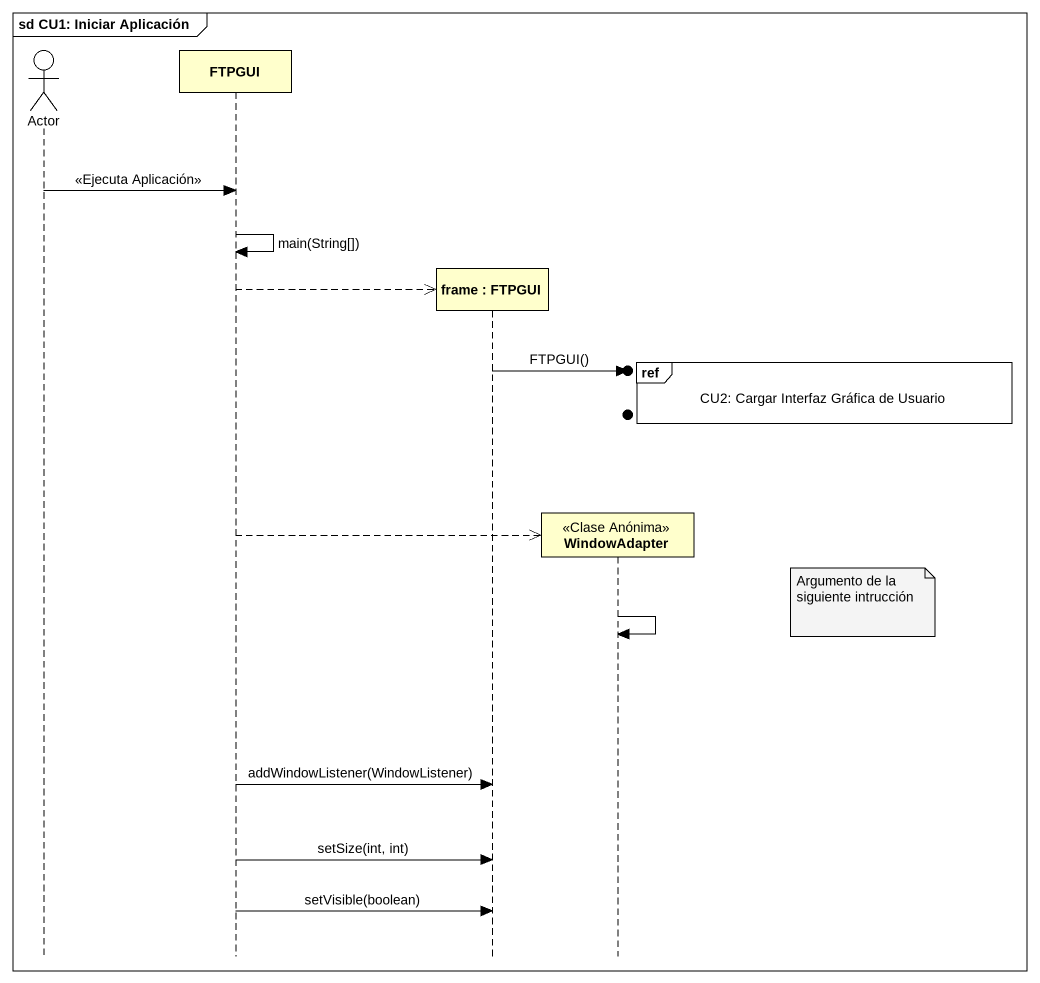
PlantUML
@startuml
mainframe sd CU1: Iniciar Aplicación
hide footbox
actor "Actor" as Actor_
participant FTPGUI
participant "frame : FTPGUI" as frame_
participant WindowAdapter <<Clase Anónima>>

Actor_ -> FTPGUI : <<Ejecuta Aplicación>>
FTPGUI -> FTPGUI : main(String[])
FTPGUI -->> frame_ **
ref over WindowAdapter : CU2: Cargar Interfaz Gráfica de Usuario
frame_ ->o] : FTPGUI()
FTPGUI -->> WindowAdapter **
note right of WindowAdapter : Argumento de la siguiente intrucción
WindowAdapter -> WindowAdapter
FTPGUI -> frame_ : addWindowListener(WindowListener)
FTPGUI -> frame_ : setSize(int, int)
FTPGUI -> frame_ : setVisible(boolean)
@enduml
